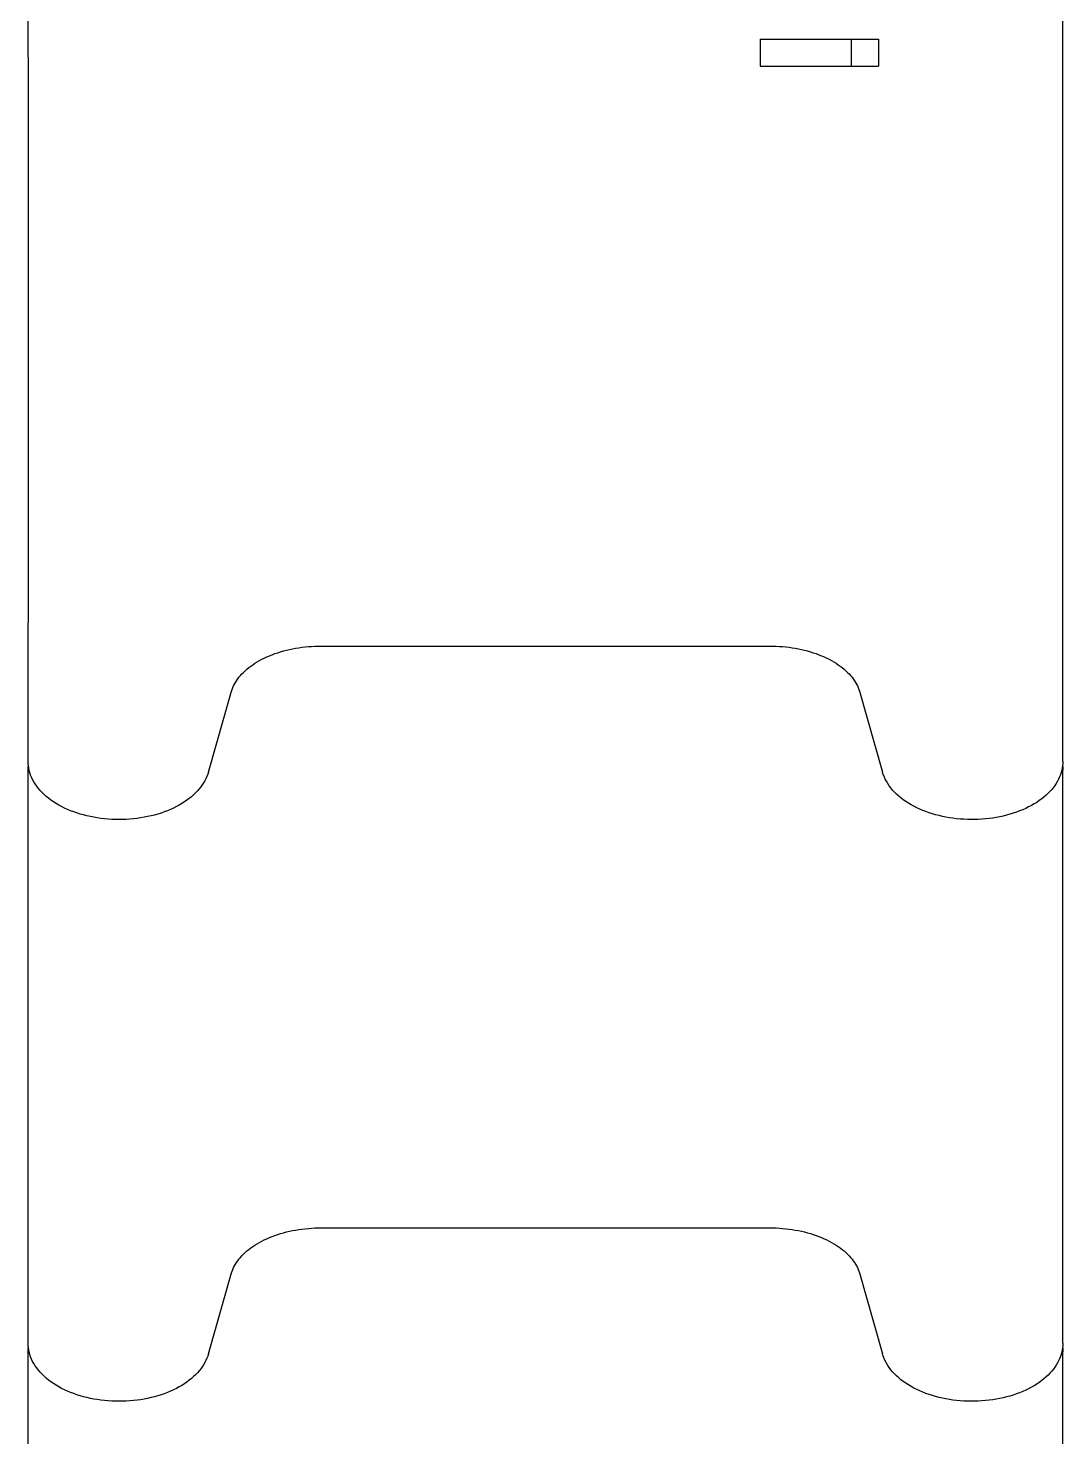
# Model space of a CAD drawing. Header units: millimetres. Extents: x 1080 to 6580, y 979 to 7979.
# Drawn here: x 4296 to 4865, y 3747 to 4522 of the extents above; entities that cross this region are included whole.
import ezdxf

# ---------------------------------------------------------------- set-up
doc = ezdxf.new("R2010")
doc.units = ezdxf.units.MM
doc.layers.add('AM_4', color=3, linetype='Continuous', lineweight=25)

msp = doc.modelspace()

# ---------------------------------------------------------------- linework, layer by layer
at = {"layer": 'AM_4'}
for p, q in [((4295.78, 4505.77), (4295.78, 4552.77)), ((4864.96, 4505.77), (4864.96, 4552.77)), ((4698.48, 4515.77), (4698.48, 4500.77)), ((4698.48, 4515.77), (4748.48, 4515.77)), ((4748.48, 4515.77), (4748.48, 4500.77)), ((4748.48, 4515.77), (4763.48, 4515.77)), ((4763.48, 4515.77), (4763.48, 4500.77)), ((4295.78, 4505.77), (4295.78, 4194.86)), ((4864.96, 4194.86), (4864.96, 4505.77)), ((4698.48, 4500.77), (4748.48, 4500.77)), ((4748.48, 4500.77), (4763.48, 4500.77)), ((4295.78, 4118.42), (4295.78, 4194.86)), ((4864.96, 4118.42), (4864.96, 4194.86)), ((4457.02, 4181.91), (4703.72, 4181.91)), ((4394.95, 4112.57), (4407.71, 4157.12)), ((4753.03, 4157.12), (4765.79, 4112.57)), ((4295.78, 3798.44), (4295.78, 4113.69)), ((4864.96, 3798.44), (4864.96, 4113.69)), ((4457.02, 3861.93), (4703.72, 3861.93)), ((4394.95, 3792.59), (4407.71, 3837.14)), ((4753.03, 3837.14), (4765.79, 3792.59)), ((4295.78, 3478.45), (4295.78, 3793.71)), ((4864.96, 3478.45), (4864.96, 3793.71))]:
    msp.add_line(p, q, dxfattribs=at)
for points, knots in [([(4407.71, 4157.12), (4408.45, 4159.7), (4409.79, 4162.26), (4413.69, 4167.18), (4416.25, 4169.53), (4422.42, 4173.75), (4426.03, 4175.62), (4434, 4178.69), (4438.37, 4179.89), (4447.5, 4181.5), (4452.26, 4181.91), (4457.02, 4181.91)], [3.316126, 3.316126, 3.316126, 3.316126, 3.595378, 3.595378, 3.874631, 3.874631, 4.153884, 4.153884, 4.433136, 4.433136, 4.712389, 4.712389, 4.712389, 4.712389]), ([(4703.72, 4181.91), (4708.48, 4181.91), (4713.24, 4181.5), (4722.37, 4179.89), (4726.74, 4178.69), (4734.72, 4175.62), (4738.33, 4173.75), (4744.5, 4169.53), (4747.05, 4167.18), (4750.95, 4162.26), (4752.29, 4159.7), (4753.03, 4157.12)], [4.712389, 4.712389, 4.712389, 4.712389, 4.991642, 4.991642, 5.270894, 5.270894, 5.550147, 5.550147, 5.8294, 5.8294, 6.108652, 6.108652, 6.108652, 6.108652]), ([(4394.95, 4112.57), (4394.02, 4109.3), (4392.29, 4106.17), (4387.41, 4100.29), (4384.16, 4097.57), (4376.44, 4092.89), (4371.95, 4090.94), (4362.24, 4088.05), (4357.03, 4087.11), (4346.41, 4086.31), (4341.02, 4086.45), (4330.55, 4087.8), (4325.49, 4089), (4316.18, 4092.39), (4311.93, 4094.57), (4304.74, 4099.75), (4301.77, 4102.75), (4297.58, 4109.2), (4296.29, 4112.64), (4295.82, 4116.91), (4295.78, 4117.66), (4295.78, 4118.42)], [0.174533, 0.174533, 0.174533, 0.174533, 0.472706, 0.472706, 0.791941, 0.791941, 1.120504, 1.120504, 1.449126, 1.449126, 1.776847, 1.776847, 2.104722, 2.104722, 2.433601, 2.433601, 2.761145, 2.761145, 3.074428, 3.074428, 3.141593, 3.141593, 3.141593, 3.141593]), ([(4864.96, 4118.42), (4864.96, 4115.13), (4864.16, 4111.84), (4861.09, 4105.54), (4858.74, 4102.55), (4852.66, 4097.06), (4848.85, 4094.61), (4840.21, 4090.59), (4835.36, 4089.03), (4825.16, 4086.96), (4819.81, 4086.45), (4809.13, 4086.52), (4803.8, 4087.1), (4793.68, 4089.28), (4788.89, 4090.9), (4780.32, 4095.05), (4776.54, 4097.58), (4770.45, 4103.36), (4768.12, 4106.59), (4766.33, 4110.89), (4766.03, 4111.72), (4765.79, 4112.57)], [0, 0, 0, 0, 0.292219, 0.292219, 0.598871, 0.598871, 0.923747, 0.923747, 1.252788, 1.252788, 1.580968, 1.580968, 1.908605, 1.908605, 2.236847, 2.236847, 2.565878, 2.565878, 2.889941, 2.889941, 2.96706, 2.96706, 2.96706, 2.96706]), ([(4407.71, 3837.14), (4408.45, 3839.71), (4409.79, 3842.28), (4413.69, 3847.2), (4416.25, 3849.55), (4422.42, 3853.76), (4426.03, 3855.63), (4434, 3858.7), (4438.37, 3859.9), (4447.5, 3861.52), (4452.26, 3861.93), (4457.02, 3861.93)], [3.316126, 3.316126, 3.316126, 3.316126, 3.595378, 3.595378, 3.874631, 3.874631, 4.153884, 4.153884, 4.433136, 4.433136, 4.712389, 4.712389, 4.712389, 4.712389]), ([(4703.72, 3861.93), (4708.48, 3861.93), (4713.24, 3861.52), (4722.37, 3859.9), (4726.74, 3858.7), (4734.72, 3855.63), (4738.33, 3853.76), (4744.5, 3849.55), (4747.05, 3847.2), (4750.95, 3842.28), (4752.29, 3839.71), (4753.03, 3837.14)], [4.712389, 4.712389, 4.712389, 4.712389, 4.991642, 4.991642, 5.270894, 5.270894, 5.550147, 5.550147, 5.8294, 5.8294, 6.108652, 6.108652, 6.108652, 6.108652]), ([(4394.95, 3792.59), (4394.02, 3789.31), (4392.29, 3786.18), (4387.41, 3780.31), (4384.16, 3777.59), (4376.44, 3772.9), (4371.95, 3770.95), (4362.24, 3768.06), (4357.03, 3767.12), (4346.41, 3766.32), (4341.02, 3766.46), (4330.55, 3767.81), (4325.49, 3769.02), (4316.18, 3772.41), (4311.93, 3774.59), (4304.74, 3779.77), (4301.77, 3782.76), (4297.58, 3789.21), (4296.29, 3792.65), (4295.82, 3796.92), (4295.78, 3797.68), (4295.78, 3798.44)], [0.174533, 0.174533, 0.174533, 0.174533, 0.472706, 0.472706, 0.791941, 0.791941, 1.120504, 1.120504, 1.449126, 1.449126, 1.776847, 1.776847, 2.104722, 2.104722, 2.433601, 2.433601, 2.761145, 2.761145, 3.074428, 3.074428, 3.141593, 3.141593, 3.141593, 3.141593]), ([(4864.96, 3798.44), (4864.96, 3795.14), (4864.16, 3791.86), (4861.09, 3785.56), (4858.74, 3782.56), (4852.66, 3777.08), (4848.85, 3774.63), (4840.21, 3770.61), (4835.36, 3769.05), (4825.16, 3766.98), (4819.81, 3766.47), (4809.13, 3766.54), (4803.8, 3767.11), (4793.68, 3769.3), (4788.89, 3770.91), (4780.32, 3775.06), (4776.54, 3777.6), (4770.45, 3783.37), (4768.12, 3786.61), (4766.33, 3790.9), (4766.03, 3791.74), (4765.79, 3792.59)], [6.283185, 6.283185, 6.283185, 6.283185, 6.575404, 6.575404, 6.882056, 6.882056, 7.206932, 7.206932, 7.535974, 7.535974, 7.864153, 7.864153, 8.19179, 8.19179, 8.520033, 8.520033, 8.849063, 8.849063, 9.173126, 9.173126, 9.250245, 9.250245, 9.250245, 9.250245])]:
    msp.add_open_spline(points, degree=3, knots=knots, dxfattribs=at)
for points in [[(4295.78, 4113.69), (4295.78, 4114.48), (4295.83, 4115.27), (4295.92, 4116.06)], [(4864.82, 4116.06), (4864.91, 4115.27), (4864.96, 4114.48), (4864.96, 4113.69)], [(4295.78, 3793.71), (4295.78, 3794.5), (4295.83, 3795.29), (4295.92, 3796.07)], [(4864.82, 3796.07), (4864.91, 3795.29), (4864.96, 3794.5), (4864.96, 3793.71)]]:
    msp.add_open_spline(points, degree=3, dxfattribs=at)

doc.saveas('drawing.dxf')
